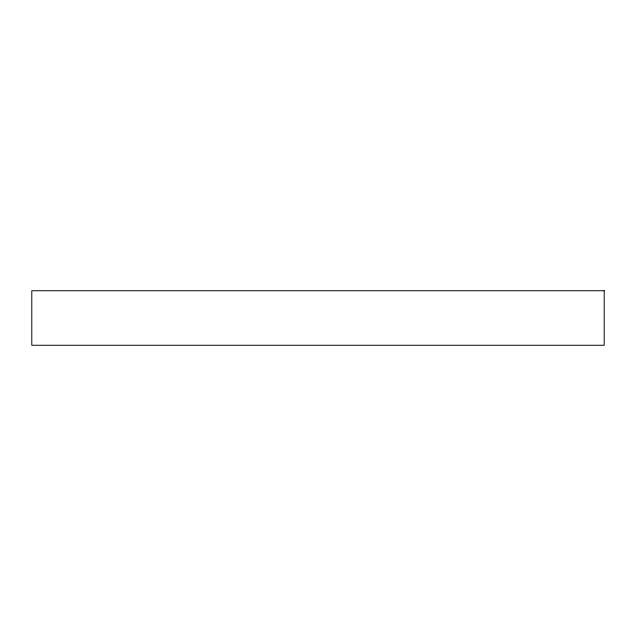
<?xml version="1.0" encoding="UTF-8"?>
<svg xmlns="http://www.w3.org/2000/svg" width="636" height="636" viewBox="0 0 636 636"><rect width="100%" height="100%" fill="white"/><g stroke="black" fill="none" stroke-linecap="round" stroke-linejoin="round"><path stroke-width="0.95" d="M604.2 290.739L31.8 290.739L31.8 345.261L604.2 345.261L604.2 290.739"/></g></svg>
